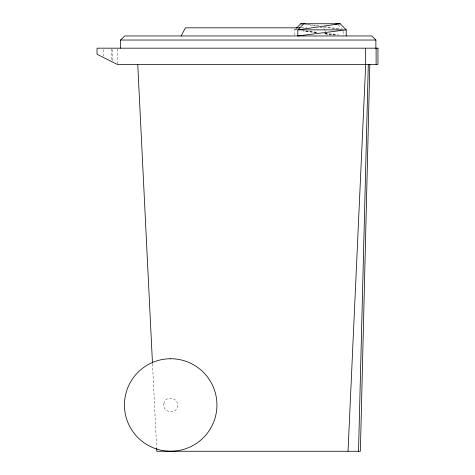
<?xml version="1.0" encoding="UTF-8"?>
<svg xmlns="http://www.w3.org/2000/svg" width="475" height="475" viewBox="0 0 475 475"><rect width="100%" height="100%" fill="white"/><g stroke="black" fill="none" stroke-linecap="round" stroke-linejoin="round"><path stroke-width="0.36" stroke-dasharray="2.38 1.78" d="M295.741 28.838L294.732 29.86L294.732 35.963M296.923 29.539L294.732 29.86L296.934 29.86M301.453 27.823L306.607 27.823M319.996 27.823L323.416 27.823L324.74 30.329M305.858 30.875L318.333 32.448M324.942 33.28L338.889 35.037M316.748 32.633L302.807 30.875L316.029 32.627M324.823 33.654L335.831 35.037M324.847 33.773L334.394 35.008M308.228 24.379L319.188 25.959M324.306 26.701L341.109 29.117M305.906 24.486L317.597 26.172M323.445 27.016L338.058 29.117M338.123 24.765L342.16 28.838M325.072 30.952L326.064 32.834M326.396 33.458L327.388 35.34M152.505 363.814L156.631 447.545M343.17 31.213L343.17 35.963M117.39 48.919L117.39 64.463M112.676 49.643L112.676 60.64M111.287 48.913L111.287 61.412M103.14 49.59L103.14 56.632M163.982 403.18C161.352 411.706 175.394 415.483 177.401 406.79C180.031 398.264 165.989 394.482 163.982 403.18"/><path stroke-width="0.71" d="M369.823 64.463L360.383 451.25L156.809 451.25L156.667 448.287M358.53 451.25L368.297 64.463M348.032 451.25L365.702 64.463M181.147 35.963L185.452 27.823L299.98 27.823M296.246 28.328L300.794 23.75L340.165 23.75L346.228 29.86L346.228 35.963M120.585 48.177L120.585 40.037L124.705 35.963L371.812 35.963L375.879 40.037L375.879 48.177M335.647 23.958L337.113 23.75M340.165 23.75L297.783 29.86L297.783 35.963L346.228 29.86L297.783 29.86L303.846 23.75L305.306 23.958M120.585 40.037L375.879 40.037M300.794 23.75L302.254 23.958M137.75 64.463L152.469 363.072M376.111 48.177L376.111 64.463M365.613 48.177L365.613 64.463M377.963 48.177L97.037 48.177L97.037 54.287L117.39 64.463L377.963 64.463L377.963 48.177M170.691 358.738A46.235 46.235 0 0 0 124.444 404.985A46.235 46.235 0 0 0 170.691 451.232A46.235 46.235 0 0 0 216.938 404.985A46.235 46.235 0 0 0 170.691 358.738"/></g></svg>
